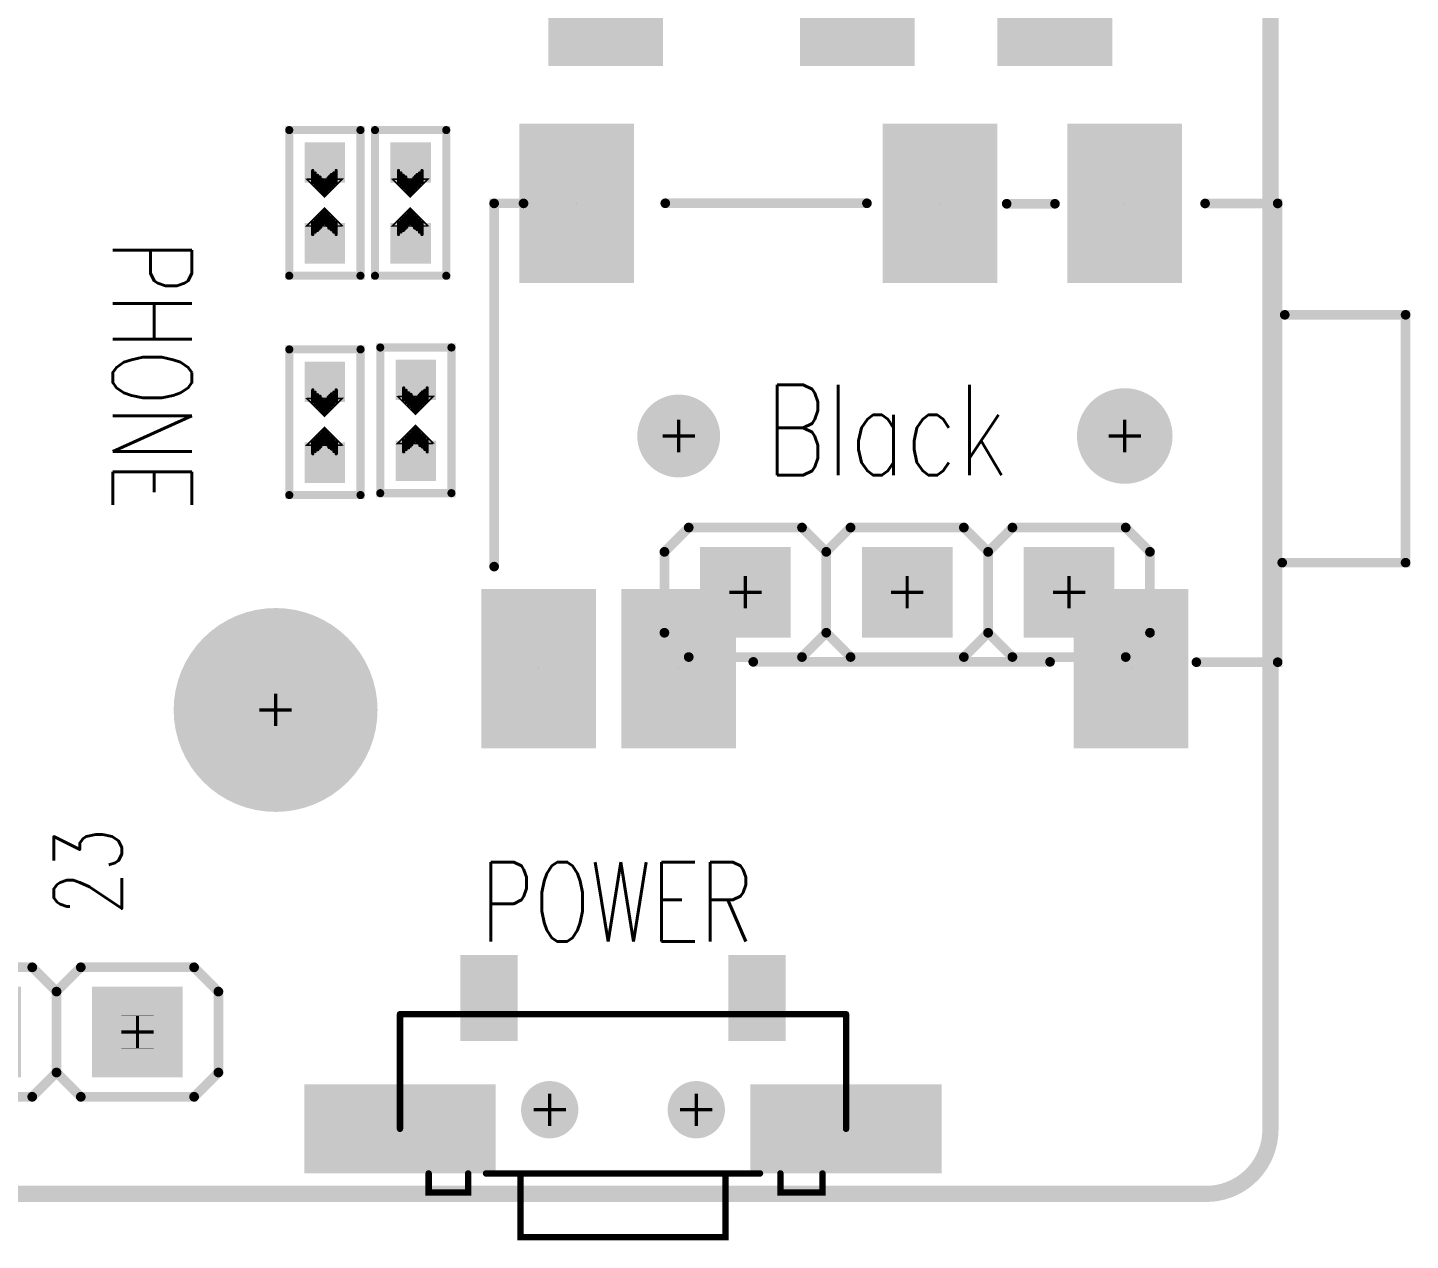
# Model space of a CAD drawing. Extents: x -3 to 111, y -1 to 54.
# Drawn here: x 89.21 to 110.91, y -0.73 to 18.3 of the extents above; entities that cross this region are included whole.
import ezdxf

# ---------------------------------------------------------------- set-up
doc = ezdxf.new("R2010")
doc.units = 0
doc.linetypes.add('TRMIDX_0', pattern=[2, 1, 1])
doc.linetypes.add('TRMIDX_1', pattern=[2, 1, 1])
for name, color, linetype in [('BOARD_OUTLINE_00', 254, 'CONTINUOUS'), ('DRIL_NPLTE_THRU_01', 176, 'CONTINUOUS'), ('DRIL_NPLTE_THRU_02', 23, 'CONTINUOUS'), ('DRIL_NPLTE_THRU_03', 6, 'CONTINUOUS'), ('DRIL_NPLTE_THRU_04', 176, 'CONTINUOUS'), ('DRIL_PLTE_THRU_01', 176, 'CONTINUOUS'), ('DRIL_PLTE_THRU_02', 23, 'CONTINUOUS'), ('DRIL_PLTE_THRU_03', 6, 'CONTINUOUS'), ('DRIL_PLTE_THRU_04', 176, 'CONTINUOUS'), ('DRIL_SYMBOL', 254, 'CONTINUOUS'), ('PADS_BOT', 254, 'CONTINUOUS'), ('PADS_INNER', 254, 'CONTINUOUS'), ('PADS_TOP', 254, 'CONTINUOUS'), ('PART_TOP_2DLINE_00', 254, 'CONTINUOUS'), ('PART_TOP_2DLINE_01', 254, 'CONTINUOUS'), ('PART_TOP_COPPER_01', 254, 'CONTINUOUS'), ('PART_TOP_COPPER_126', 254, 'CONTINUOUS'), ('TEXT_126', 2, 'CONTINUOUS')]:
    doc.layers.add(name, color=color, linetype=linetype)
doc.styles.add('W0$1524', font='simplex', dxfattribs={"width": 0.75})
doc.styles.add('W0$1778', font='simplex', dxfattribs={"width": 0.75})
doc.styles.add('W0$2032', font='simplex', dxfattribs={"width": 0.75})

# ---------------------------------------------------------------- blocks, each defined once
blk = doc.blocks.new('BOARD_1')
at = {"layer": 'BOARD_OUTLINE_00', "const_width": 0.254}
blk.add_lwpolyline([(22.209, 77.724, 0.414214), (21.209, 76.724), (21.209, 25.384, 0.414214), (22.209, 24.384), (128.905, 24.384, 0.414214), (129.921, 25.384), (129.921, 76.724, 0.406566), (128.905, 77.724)], format="xyb", close=True, dxfattribs=at)
blk = doc.blocks.new('SMOOTH_0$0254')
at = {"const_width": 0.0127}
blk.add_lwpolyline([(-0.00635, 0, 1), (0.00635, 0, 1)], format="xyb", close=True, dxfattribs=at)
blk = doc.blocks.new('SMOOTH_0$0508')
at = {"const_width": 0.0254}
blk.add_lwpolyline([(-0.0127, 0, 1), (0.0127, 0, 1)], format="xyb", close=True, dxfattribs=at)
blk = doc.blocks.new('SMOOTH_0$127')
at = {"const_width": 0.0635}
blk.add_lwpolyline([(-0.03175, 0, 1), (0.03175, 0, 1)], format="xyb", close=True, dxfattribs=at)
blk = doc.blocks.new('PART_BODY_TOP_154')
at = {"layer": 'PART_TOP_2DLINE_00', "const_width": 0.127}
blk.add_lwpolyline([(1.143, -0.5588), (1.143, 0.5588), (-1.143, 0.5588), (-1.143, -0.5588)], close=True, dxfattribs=at)
at = {"layer": 'PART_TOP_COPPER_01', "linetype": 'TRMIDX_0', "const_width": 0.0254}
for points in [[(-0.3556, -0.2667), (-0.08255, 0.00635), (-0.36195, 0.28575), (-0.36195, -0.254), (-0.3556, -0.254)], [(-0.3048, -0.1651), (-0.1397, 0), (-0.31115, 0.17145), (-0.31115, -0.1524), (-0.3048, -0.1524)]]:
    blk.add_lwpolyline(points, close=True, dxfattribs=at)
at = {"layer": 'PART_TOP_COPPER_01', "linetype": 'TRMIDX_1', "const_width": 0.0254}
for points in [[(0.3683, 0.2794), (0.09525, 0.00635), (0.37465, -0.27305), (0.37465, 0.2667), (0.3683, 0.2667)], [(0.3175, 0.1778), (0.1524, 0.0127), (0.32385, -0.15875), (0.32385, 0.1651), (0.3175, 0.1651)]]:
    blk.add_lwpolyline(points, close=True, dxfattribs=at)
at = {"layer": 'PART_TOP_COPPER_01', "linetype": 'TRMIDX_0', "const_width": 0.0508}
for points in [[(-0.3048, 0.1905), (-0.4953, 0.1905)], [(-0.2667, 0.1524), (-0.4572, 0.1524)], [(-0.2413, 0.1143), (-0.4318, 0.1143)], [(-0.2159, 0.0889), (-0.4064, 0.0889)], [(-0.1905, 0.0635), (-0.381, 0.0635)], [(-0.1524, 0.0381), (-0.3429, 0.0381)], [(-0.1397, -0.0127), (-0.3302, -0.0127)], [(-0.127, 0.0127), (-0.3175, 0.0127)], [(-0.3048, -0.1778), (-0.4953, -0.1778)], [(-0.2667, -0.1397), (-0.4572, -0.1397)], [(-0.2286, -0.1016), (-0.4191, -0.1016)], [(-0.2032, -0.0635), (-0.3937, -0.0635)], [(-0.1651, -0.0381), (-0.3556, -0.0381)]]:
    blk.add_lwpolyline(points, dxfattribs=at)
at = {"layer": 'PART_TOP_COPPER_01', "linetype": 'TRMIDX_1', "const_width": 0.0508}
for points in [[(0.1397, 0), (0.3302, 0)], [(0.1524, 0.0254), (0.3429, 0.0254)], [(0.1651, -0.0254), (0.3556, -0.0254)], [(0.1778, 0.0508), (0.3683, 0.0508)], [(0.2159, 0.0762), (0.4064, 0.0762)], [(0.2413, 0.1143), (0.4318, 0.1143)], [(0.2794, 0.1524), (0.4699, 0.1524)], [(0.3175, 0.1905), (0.508, 0.1905)], [(0.2032, -0.0508), (0.3937, -0.0508)], [(0.2286, -0.0762), (0.4191, -0.0762)], [(0.254, -0.1016), (0.4445, -0.1016)], [(0.2794, -0.1397), (0.4699, -0.1397)], [(0.3175, -0.1778), (0.508, -0.1778)]]:
    blk.add_lwpolyline(points, dxfattribs=at)
at = {"layer": 'PART_TOP_2DLINE_00'}
for p in [(-1.143, 0.5588), (1.143, 0.5588), (-1.143, -0.5588), (1.143, -0.5588)]:
    blk.add_blockref('SMOOTH_0$127', p, dxfattribs=at)
at = {"layer": 'PART_TOP_COPPER_01'}
for name, p in [('SMOOTH_0$0254', (-0.36195, 0.28575)), ('SMOOTH_0$0254', (0.3683, 0.2794)), ('SMOOTH_0$0254', (0.3683, 0.2667)), ('SMOOTH_0$0254', (0.37465, 0.2667)), ('SMOOTH_0$0508', (-0.4953, 0.1905)), ('SMOOTH_0$0508', (-0.4572, 0.1524)), ('SMOOTH_0$0508', (-0.4318, 0.1143)), ('SMOOTH_0$0508', (-0.4064, 0.0889)), ('SMOOTH_0$0508', (-0.381, 0.0635)), ('SMOOTH_0$0508', (-0.3429, 0.0381)), ('SMOOTH_0$0508', (-0.3302, -0.0127)), ('SMOOTH_0$0508', (-0.3175, 0.0127)), ('SMOOTH_0$0508', (-0.3048, 0.1905)), ('SMOOTH_0$0254', (-0.31115, 0.17145)), ('SMOOTH_0$0508', (-0.2667, 0.1524)), ('SMOOTH_0$0508', (-0.2413, 0.1143)), ('SMOOTH_0$0508', (-0.2159, 0.0889)), ('SMOOTH_0$0508', (-0.1905, 0.0635)), ('SMOOTH_0$0508', (-0.1524, 0.0381)), ('SMOOTH_0$0508', (-0.1397, -0.0127)), ('SMOOTH_0$0508', (-0.127, 0.0127)), ('SMOOTH_0$0254', (-0.1397, 0)), ('SMOOTH_0$0254', (-0.08255, 0.00635)), ('SMOOTH_0$0254', (0.09525, 0.00635)), ('SMOOTH_0$0508', (0.1397, 0)), ('SMOOTH_0$0508', (0.1524, 0.0254)), ('SMOOTH_0$0254', (0.1524, 0.0127)), ('SMOOTH_0$0508', (0.1651, -0.0254)), ('SMOOTH_0$0508', (0.1778, 0.0508)), ('SMOOTH_0$0508', (0.2159, 0.0762)), ('SMOOTH_0$0508', (0.2413, 0.1143)), ('SMOOTH_0$0508', (0.2794, 0.1524)), ('SMOOTH_0$0508', (0.3175, 0.1905)), ('SMOOTH_0$0254', (0.3175, 0.1778)), ('SMOOTH_0$0254', (0.3175, 0.1651)), ('SMOOTH_0$0508', (0.3302, 0)), ('SMOOTH_0$0254', (0.32385, 0.1651)), ('SMOOTH_0$0508', (0.3429, 0.0254)), ('SMOOTH_0$0508', (0.3556, -0.0254)), ('SMOOTH_0$0508', (0.3683, 0.0508)), ('SMOOTH_0$0508', (0.4064, 0.0762)), ('SMOOTH_0$0508', (0.4318, 0.1143)), ('SMOOTH_0$0508', (0.4699, 0.1524)), ('SMOOTH_0$0508', (0.508, 0.1905)), ('SMOOTH_0$0508', (-0.4953, -0.1778)), ('SMOOTH_0$0508', (-0.4572, -0.1397)), ('SMOOTH_0$0508', (-0.4191, -0.1016)), ('SMOOTH_0$0508', (-0.3937, -0.0635)), ('SMOOTH_0$0508', (-0.3556, -0.0381)), ('SMOOTH_0$0508', (-0.3048, -0.1778)), ('SMOOTH_0$0254', (-0.31115, -0.1524)), ('SMOOTH_0$0254', (-0.3048, -0.1524)), ('SMOOTH_0$0254', (-0.3048, -0.1651)), ('SMOOTH_0$0508', (-0.2667, -0.1397)), ('SMOOTH_0$0508', (-0.2286, -0.1016)), ('SMOOTH_0$0508', (-0.2032, -0.0635)), ('SMOOTH_0$0508', (-0.1651, -0.0381)), ('SMOOTH_0$0508', (0.2032, -0.0508)), ('SMOOTH_0$0508', (0.2286, -0.0762)), ('SMOOTH_0$0508', (0.254, -0.1016)), ('SMOOTH_0$0508', (0.2794, -0.1397)), ('SMOOTH_0$0508', (0.3175, -0.1778)), ('SMOOTH_0$0254', (0.32385, -0.15875)), ('SMOOTH_0$0508', (0.3937, -0.0508)), ('SMOOTH_0$0508', (0.4191, -0.0762)), ('SMOOTH_0$0508', (0.4445, -0.1016)), ('SMOOTH_0$0508', (0.4699, -0.1397)), ('SMOOTH_0$0508', (0.508, -0.1778)), ('SMOOTH_0$0254', (-0.36195, -0.254)), ('SMOOTH_0$0254', (-0.3556, -0.254)), ('SMOOTH_0$0254', (-0.3556, -0.2667)), ('SMOOTH_0$0254', (0.37465, -0.27305))]:
    blk.add_blockref(name, p, dxfattribs=at)
blk = doc.blocks.new('DRIL_HOLE_0')
blk.add_lwpolyline([(0, 0, 1), (0, 0, 1)], format="xyb", close=True)
blk = doc.blocks.new('PAD_0')
blk.add_lwpolyline([(0, 0, 1), (0, 0, 1)], format="xyb", close=True)
blk = doc.blocks.new('PAD_13')
at = {"const_width": 0.635}
blk.add_lwpolyline([(-0.3175, 0), (0.3175, 0)], dxfattribs=at)
blk = doc.blocks.new('STK_TOP_11')
at = {"layer": 'DRIL_PLTE_THRU_01'}
blk.add_blockref('DRIL_HOLE_0', (0, 0), dxfattribs=at)
at = {"layer": 'DRIL_PLTE_THRU_02'}
blk.add_blockref('DRIL_HOLE_0', (0, 0), dxfattribs=at)
at = {"layer": 'DRIL_PLTE_THRU_03'}
blk.add_blockref('DRIL_HOLE_0', (0, 0), dxfattribs=at)
at = {"layer": 'DRIL_PLTE_THRU_04'}
blk.add_blockref('DRIL_HOLE_0', (0, 0), dxfattribs=at)
at = {"layer": 'PADS_BOT'}
blk.add_blockref('PAD_0', (0, 0), dxfattribs=at)
at = {"layer": 'PADS_INNER'}
blk.add_blockref('PAD_0', (0, 0), dxfattribs=at)
at = {"layer": 'PADS_TOP', "rotation": 90}
blk.add_blockref('PAD_13', (0, 0), dxfattribs=at)
blk = doc.blocks.new('SYM_TOP_9')
for name, p in [('PART_BODY_TOP_154', (0, 0)), ('STK_TOP_11', (-0.635, 0)), ('STK_TOP_11', (0.635, 0))]:
    blk.add_blockref(name, p)
blk = doc.blocks.new('PART_TOP_132')
blk.add_blockref('SYM_TOP_9', (0, 0))
blk = doc.blocks.new('PART_TOP_182')
blk.add_blockref('SYM_TOP_9', (0, 0))
blk = doc.blocks.new('DRIL_SYMBOL_3$1999933333')
at = {"layer": 'DRIL_SYMBOL', "const_width": 0.0508}
for points in [[(0, -0.254), (0, 0.254)], [(-0.254, 0), (0.254, 0)]]:
    blk.add_lwpolyline(points, dxfattribs=at)
blk = doc.blocks.new('DRIL_HOLE_3$1999933333')
at = {"const_width": 1.599997}
blk.add_lwpolyline([(-0.799998, 0, 1), (0.799998, 0, 1)], format="xyb", close=True, dxfattribs=at)
blk.add_blockref('DRIL_SYMBOL_3$1999933333', (0, 0))
blk = doc.blocks.new('PAD_39')
at = {"const_width": 1.599997}
blk.add_lwpolyline([(0, -0.799998, 1), (0, 0.799998, 1)], format="xyb", close=True, dxfattribs=at)
blk = doc.blocks.new('STK_TOP_68')
at = {"layer": 'DRIL_NPLTE_THRU_01'}
blk.add_blockref('DRIL_HOLE_3$1999933333', (0, 0), dxfattribs=at)
at = {"layer": 'DRIL_NPLTE_THRU_02'}
blk.add_blockref('DRIL_HOLE_3$1999933333', (0, 0), dxfattribs=at)
at = {"layer": 'DRIL_NPLTE_THRU_03'}
blk.add_blockref('DRIL_HOLE_3$1999933333', (0, 0), dxfattribs=at)
at = {"layer": 'DRIL_NPLTE_THRU_04'}
blk.add_blockref('DRIL_HOLE_3$1999933333', (0, 0), dxfattribs=at)
at = {"layer": 'PADS_BOT'}
blk.add_blockref('PAD_0', (0, 0), dxfattribs=at)
at = {"layer": 'PADS_INNER'}
blk.add_blockref('PAD_0', (0, 0), dxfattribs=at)
at = {"layer": 'PADS_TOP'}
blk.add_blockref('PAD_39', (0, 0), dxfattribs=at)
blk = doc.blocks.new('SYM_TOP_46')
blk.add_blockref('STK_TOP_68', (0, 0))
blk = doc.blocks.new('PART_TOP_192')
blk.add_blockref('SYM_TOP_46', (0, 0))
blk = doc.blocks.new('SMOOTH_0$15011')
at = {"const_width": 0.0751}
blk.add_lwpolyline([(-0.038, 0, 1), (0.038, 0, 1)], format="xyb", close=True, dxfattribs=at)
blk = doc.blocks.new('PART_BODY_TOP_161')
at = {"layer": 'PART_TOP_2DLINE_01', "const_width": 0.15}
for points in [[(-9.435, 0.001), (-9.896, 0.001), (-9.896, -5.7)], [(-4.046, 0.003), (-7.211, 0.003)], [(-1.095, -0.005), (-1.853, -0.005)], [(1.261, 0), (2.4, 0), (2.4, -7.2), (1.124, -7.2)], [(2.511, -1.748), (4.407, -1.748), (4.407, -5.638), (2.471, -5.638)], [(-1.172, -7.195), (-5.83, -7.195)]]:
    blk.add_lwpolyline(points, dxfattribs=at)
at = {"layer": 'PART_TOP_2DLINE_01'}
for p in [(-9.896, 0.001), (-9.435, 0.001), (-7.211, 0.003), (-4.046, 0.003), (-1.853, -0.005), (-1.095, -0.005), (1.261, 0), (2.4, 0), (2.511, -1.748), (4.407, -1.748), (-9.896, -5.7), (2.471, -5.638), (4.407, -5.638), (-5.83, -7.195), (-1.172, -7.195), (1.124, -7.2), (2.4, -7.2)]:
    blk.add_blockref('SMOOTH_0$15011', p, dxfattribs=at)
blk = doc.blocks.new('DRIL_SYMBOL_1$3')
at = {"layer": 'DRIL_SYMBOL', "const_width": 0.0508}
for points in [[(0, -0.254), (0, 0.254)], [(-0.254, 0), (0.254, 0)]]:
    blk.add_lwpolyline(points, dxfattribs=at)
blk = doc.blocks.new('DRIL_HOLE_1$3')
at = {"const_width": 0.65}
blk.add_lwpolyline([(-0.325, 0, 1), (0.325, 0, 1)], format="xyb", close=True, dxfattribs=at)
blk.add_blockref('DRIL_SYMBOL_1$3', (0, 0))
blk = doc.blocks.new('PAD_40')
at = {"const_width": 0.65}
blk.add_lwpolyline([(0, -0.325, 1), (0, 0.325, 1)], format="xyb", close=True, dxfattribs=at)
blk = doc.blocks.new('STK_TOP_27')
at = {"layer": 'DRIL_PLTE_THRU_01'}
blk.add_blockref('DRIL_HOLE_1$3', (0, 0), dxfattribs=at)
at = {"layer": 'DRIL_PLTE_THRU_02'}
blk.add_blockref('DRIL_HOLE_1$3', (0, 0), dxfattribs=at)
at = {"layer": 'DRIL_PLTE_THRU_03'}
blk.add_blockref('DRIL_HOLE_1$3', (0, 0), dxfattribs=at)
at = {"layer": 'DRIL_PLTE_THRU_04'}
blk.add_blockref('DRIL_HOLE_1$3', (0, 0), dxfattribs=at)
at = {"layer": 'PADS_BOT'}
blk.add_blockref('PAD_40', (0, 0), dxfattribs=at)
at = {"layer": 'PADS_INNER'}
blk.add_blockref('PAD_40', (0, 0), dxfattribs=at)
at = {"layer": 'PADS_TOP'}
blk.add_blockref('PAD_40', (0, 0), dxfattribs=at)
blk = doc.blocks.new('PAD_41')
blk.add_lwpolyline([(0, 0), (0, 0)])
blk = doc.blocks.new('PAD_42')
at = {"const_width": 1.8}
blk.add_lwpolyline([(-1.25, 0), (1.25, 0)], dxfattribs=at)
blk = doc.blocks.new('STK_TOP_26')
at = {"layer": 'DRIL_PLTE_THRU_01'}
blk.add_blockref('DRIL_HOLE_0', (0, 0), dxfattribs=at)
at = {"layer": 'DRIL_PLTE_THRU_02'}
blk.add_blockref('DRIL_HOLE_0', (0, 0), dxfattribs=at)
at = {"layer": 'DRIL_PLTE_THRU_03'}
blk.add_blockref('DRIL_HOLE_0', (0, 0), dxfattribs=at)
at = {"layer": 'DRIL_PLTE_THRU_04'}
blk.add_blockref('DRIL_HOLE_0', (0, 0), dxfattribs=at)
at = {"layer": 'PADS_BOT'}
blk.add_blockref('PAD_41', (0, 0), dxfattribs=at)
at = {"layer": 'PADS_INNER'}
blk.add_blockref('PAD_41', (0, 0), dxfattribs=at)
at = {"layer": 'PADS_TOP', "rotation": 90}
blk.add_blockref('PAD_42', (0, 0), dxfattribs=at)
blk = doc.blocks.new('PAD_43')
at = {"const_width": 0.75}
blk.add_lwpolyline([(0, -0.375, 1), (0, 0.375, 1)], format="xyb", close=True, dxfattribs=at)
blk = doc.blocks.new('STK_TOP_28')
at = {"layer": 'DRIL_PLTE_THRU_01'}
blk.add_blockref('DRIL_HOLE_1$3', (0, 0), dxfattribs=at)
at = {"layer": 'DRIL_PLTE_THRU_02'}
blk.add_blockref('DRIL_HOLE_1$3', (0, 0), dxfattribs=at)
at = {"layer": 'DRIL_PLTE_THRU_03'}
blk.add_blockref('DRIL_HOLE_1$3', (0, 0), dxfattribs=at)
at = {"layer": 'DRIL_PLTE_THRU_04'}
blk.add_blockref('DRIL_HOLE_1$3', (0, 0), dxfattribs=at)
at = {"layer": 'PADS_BOT'}
blk.add_blockref('PAD_43', (0, 0), dxfattribs=at)
at = {"layer": 'PADS_INNER'}
blk.add_blockref('PAD_43', (0, 0), dxfattribs=at)
at = {"layer": 'PADS_TOP'}
blk.add_blockref('PAD_40', (0, 0), dxfattribs=at)
blk = doc.blocks.new('SYM_TOP_16')
for name, p in [('STK_TOP_26', (-8.6, 0)), ('STK_TOP_26', (-2.9, 0)), ('STK_TOP_26', (0, 0)), ('PART_BODY_TOP_161', (0, 0)), ('STK_TOP_27', (-7, -3.65)), ('STK_TOP_28', (0, -3.65)), ('STK_TOP_26', (-9.2, -7.3)), ('STK_TOP_26', (-7, -7.3)), ('STK_TOP_26', (0.1, -7.3))]:
    blk.add_blockref(name, p)
blk = doc.blocks.new('PART_TOP_197')
blk.add_blockref('SYM_TOP_16', (0, 0))
blk = doc.blocks.new('PART_TOP_199')
blk.add_blockref('SYM_TOP_9', (0, 0))
blk = doc.blocks.new('PART_TOP_200')
blk.add_blockref('SYM_TOP_9', (0, 0))
blk = doc.blocks.new('SMOOTH_0$100076')
at = {"const_width": 0.05}
blk.add_lwpolyline([(-0.025, 0, 1), (0.025, 0, 1)], format="xyb", close=True, dxfattribs=at)
blk = doc.blocks.new('PART_BODY_TOP_201')
at = {"layer": 'PART_TOP_2DLINE_00', "const_width": 0.1}
for points in [[(-2.15, 1), (2.15, 1)], [(-3.5, -1.5), (-3.5, 0.3)], [(3.5, -1.5), (3.5, 0.3)], [(3.5, -1.5), (-3.5, -1.5)]]:
    blk.add_lwpolyline(points, dxfattribs=at)
at = {"layer": 'PART_TOP_2DLINE_01', "const_width": 0.1}
for points in [[(-1.61, 1), (-1.61, 2), (1.61, 2), (1.61, 1)], [(-3.13, 1), (-3.13, 1.3), (-2.47, 1.3), (-2.47, 1)], [(2.43, 1), (2.43, 1.3), (3.05, 1.3), (3.05, 1)]]:
    blk.add_lwpolyline(points, dxfattribs=at)
at = {"layer": 'PART_TOP_2DLINE_00'}
for p in [(-2.15, 1), (2.15, 1), (-3.5, 0.3), (3.5, 0.3), (-3.5, -1.5), (-3.5, -1.5), (3.5, -1.5), (3.5, -1.5)]:
    blk.add_blockref('SMOOTH_0$100076', p, dxfattribs=at)
at = {"layer": 'PART_TOP_2DLINE_01'}
for p in [(-1.61, 2), (1.61, 2), (-3.13, 1.3), (-2.47, 1.3), (2.43, 1.3), (3.05, 1.3), (-3.13, 1), (-2.47, 1), (-1.61, 1), (1.61, 1), (2.43, 1), (3.05, 1)]:
    blk.add_blockref('SMOOTH_0$100076', p, dxfattribs=at)
blk = doc.blocks.new('PAD_9')
at = {"const_width": 0.9}
blk.add_lwpolyline([(-0.675, 0), (0.675, 0)], dxfattribs=at)
blk = doc.blocks.new('STK_TOP_77')
at = {"layer": 'DRIL_PLTE_THRU_01'}
blk.add_blockref('DRIL_HOLE_0', (0, 0), dxfattribs=at)
at = {"layer": 'DRIL_PLTE_THRU_02'}
blk.add_blockref('DRIL_HOLE_0', (0, 0), dxfattribs=at)
at = {"layer": 'DRIL_PLTE_THRU_03'}
blk.add_blockref('DRIL_HOLE_0', (0, 0), dxfattribs=at)
at = {"layer": 'DRIL_PLTE_THRU_04'}
blk.add_blockref('DRIL_HOLE_0', (0, 0), dxfattribs=at)
at = {"layer": 'PADS_BOT'}
blk.add_blockref('PAD_0', (0, 0), dxfattribs=at)
at = {"layer": 'PADS_INNER'}
blk.add_blockref('PAD_0', (0, 0), dxfattribs=at)
at = {"layer": 'PADS_TOP', "rotation": 90}
blk.add_blockref('PAD_9', (0, 0), dxfattribs=at)
blk = doc.blocks.new('PAD_10')
at = {"const_width": 1.4}
blk.add_lwpolyline([(-1.5, 0), (1.5, 0)], dxfattribs=at)
blk = doc.blocks.new('STK_TOP_76')
at = {"layer": 'DRIL_PLTE_THRU_01'}
blk.add_blockref('DRIL_HOLE_0', (0, 0), dxfattribs=at)
at = {"layer": 'DRIL_PLTE_THRU_02'}
blk.add_blockref('DRIL_HOLE_0', (0, 0), dxfattribs=at)
at = {"layer": 'DRIL_PLTE_THRU_03'}
blk.add_blockref('DRIL_HOLE_0', (0, 0), dxfattribs=at)
at = {"layer": 'DRIL_PLTE_THRU_04'}
blk.add_blockref('DRIL_HOLE_0', (0, 0), dxfattribs=at)
at = {"layer": 'PADS_BOT'}
blk.add_blockref('PAD_0', (0, 0), dxfattribs=at)
at = {"layer": 'PADS_INNER'}
blk.add_blockref('PAD_0', (0, 0), dxfattribs=at)
at = {"layer": 'PADS_TOP'}
blk.add_blockref('PAD_10', (0, 0), dxfattribs=at)
blk = doc.blocks.new('DRIL_SYMBOL_0$9')
at = {"layer": 'DRIL_SYMBOL', "const_width": 0.0508}
for points in [[(0, -0.254), (0, 0.254)], [(-0.254, 0), (0.254, 0)]]:
    blk.add_lwpolyline(points, dxfattribs=at)
blk = doc.blocks.new('DRIL_HOLE_0$9')
at = {"const_width": 0.45}
blk.add_lwpolyline([(-0.225, 0, 1), (0.225, 0, 1)], format="xyb", close=True, dxfattribs=at)
blk.add_blockref('DRIL_SYMBOL_0$9', (0, 0))
blk = doc.blocks.new('PAD_11')
at = {"const_width": 0.45}
blk.add_lwpolyline([(0, -0.225, 1), (0, 0.225, 1)], format="xyb", close=True, dxfattribs=at)
blk = doc.blocks.new('STK_TOP_60')
at = {"layer": 'DRIL_NPLTE_THRU_01'}
blk.add_blockref('DRIL_HOLE_0$9', (0, 0), dxfattribs=at)
at = {"layer": 'DRIL_NPLTE_THRU_02'}
blk.add_blockref('DRIL_HOLE_0$9', (0, 0), dxfattribs=at)
at = {"layer": 'DRIL_NPLTE_THRU_03'}
blk.add_blockref('DRIL_HOLE_0$9', (0, 0), dxfattribs=at)
at = {"layer": 'DRIL_NPLTE_THRU_04'}
blk.add_blockref('DRIL_HOLE_0$9', (0, 0), dxfattribs=at)
at = {"layer": 'PADS_BOT'}
blk.add_blockref('PAD_11', (0, 0), dxfattribs=at)
at = {"layer": 'PADS_INNER'}
blk.add_blockref('PAD_11', (0, 0), dxfattribs=at)
at = {"layer": 'PADS_TOP'}
blk.add_blockref('PAD_11', (0, 0), dxfattribs=at)
blk = doc.blocks.new('SYM_TOP_56')
for name, p in [('PART_BODY_TOP_201', (0, 0)), ('STK_TOP_76', (-3.5, 0.3)), ('STK_TOP_76', (3.5, 0.3)), ('STK_TOP_60', (-1.15, 0)), ('STK_TOP_60', (1.15, 0)), ('STK_TOP_77', (-2.105, -1.755)), ('STK_TOP_77', (2.105, -1.755))]:
    blk.add_blockref(name, p)
blk = doc.blocks.new('PART_TOP_303')
blk.add_blockref('SYM_TOP_56', (0, 0))
blk = doc.blocks.new('SMOOTH_0$1524')
at = {"const_width": 0.0762}
blk.add_lwpolyline([(-0.0381, 0, 1), (0.0381, 0, 1)], format="xyb", close=True, dxfattribs=at)
blk = doc.blocks.new('PART_BODY_TOP_216')
at = {"layer": 'PART_TOP_2DLINE_01', "const_width": 0.152}
for points in [[(-3.81, 0.635), (-3.429, 1.016), (-1.651, 1.016), (-1.27, 0.635), (-1.27, -0.635), (-1.651, -1.016), (-3.429, -1.016), (-3.81, -0.635)], [(-1.27, 0.635), (-0.889, 1.016), (0.889, 1.016), (1.27, 0.635), (1.27, -0.635), (0.889, -1.016), (-0.889, -1.016), (-1.27, -0.635)], [(1.27, 0.635), (1.651, 1.016), (3.429, 1.016), (3.81, 0.635), (3.81, -0.635), (3.429, -1.016), (1.651, -1.016), (1.27, -0.635)]]:
    blk.add_lwpolyline(points, close=True, dxfattribs=at)
at = {"layer": 'PART_TOP_2DLINE_01'}
for p in [(-3.429, 1.016), (-1.651, 1.016), (-0.889, 1.016), (0.889, 1.016), (1.651, 1.016), (3.429, 1.016), (-3.81, 0.635), (-1.27, 0.635), (-1.27, 0.635), (1.27, 0.635), (1.27, 0.635), (3.81, 0.635), (-3.81, -0.635), (-1.27, -0.635), (-1.27, -0.635), (1.27, -0.635), (1.27, -0.635), (3.81, -0.635), (-3.429, -1.016), (-1.651, -1.016), (-0.889, -1.016), (0.889, -1.016), (1.651, -1.016), (3.429, -1.016)]:
    blk.add_blockref('SMOOTH_0$1524', p, dxfattribs=at)
blk = doc.blocks.new('DRIL_SYMBOL_0$849884')
at = {"layer": 'DRIL_SYMBOL', "const_width": 0.0508}
for points in [[(0, -0.254), (0, 0.254)], [(-0.254, 0), (0.254, 0)]]:
    blk.add_lwpolyline(points, dxfattribs=at)
blk = doc.blocks.new('DRIL_HOLE_0$849884')
at = {"const_width": 0.425}
blk.add_lwpolyline([(-0.212, 0, 1), (0.212, 0, 1)], format="xyb", close=True, dxfattribs=at)
blk.add_blockref('DRIL_SYMBOL_0$849884', (0, 0))
blk = doc.blocks.new('PAD_28')
at = {"const_width": 1.4224}
blk.add_lwpolyline([(-0.7112, 0), (0.7112, 0)], dxfattribs=at)
blk = doc.blocks.new('STK_TOP_89')
at = {"layer": 'DRIL_PLTE_THRU_01'}
blk.add_blockref('DRIL_HOLE_0$849884', (0, 0), dxfattribs=at)
at = {"layer": 'DRIL_PLTE_THRU_02'}
blk.add_blockref('DRIL_HOLE_0$849884', (0, 0), dxfattribs=at)
at = {"layer": 'DRIL_PLTE_THRU_03'}
blk.add_blockref('DRIL_HOLE_0$849884', (0, 0), dxfattribs=at)
at = {"layer": 'DRIL_PLTE_THRU_04'}
blk.add_blockref('DRIL_HOLE_0$849884', (0, 0), dxfattribs=at)
at = {"layer": 'PADS_BOT', "rotation": 90}
blk.add_blockref('PAD_28', (0, 0), dxfattribs=at)
at = {"layer": 'PADS_INNER', "rotation": 90}
blk.add_blockref('PAD_28', (0, 0), dxfattribs=at)
at = {"layer": 'PADS_TOP', "rotation": 90}
blk.add_blockref('PAD_28', (0, 0), dxfattribs=at)
blk = doc.blocks.new('SYM_TOP_71')
for name, p in [('STK_TOP_89', (-2.54, 0)), ('STK_TOP_89', (0, 0)), ('STK_TOP_89', (2.54, 0)), ('PART_BODY_TOP_216', (0, 0))]:
    blk.add_blockref(name, p)
blk = doc.blocks.new('PART_TOP_318')
blk.add_blockref('SYM_TOP_71', (0, 0))
blk = doc.blocks.new('PART_BODY_TOP_194')
at = {"layer": 'PART_TOP_2DLINE_01', "const_width": 0.152}
for points in [[(-5.05, 3.05), (7.05, 3.05), (7.05, -3.05), (-5.05, -3.05)], [(-5.05, 2.5), (-7.05, 2.5), (-7.05, -2.5), (-5.05, -2.5)]]:
    blk.add_lwpolyline(points, close=True, dxfattribs=at)
at = {"layer": 'PART_TOP_2DLINE_01'}
for p in [(-5.05, 3.05), (7.05, 3.05), (-7.05, 2.5), (-5.05, 2.5), (-7.05, -2.5), (-5.05, -2.5), (-5.05, -3.05), (7.05, -3.05)]:
    blk.add_blockref('SMOOTH_0$1524', p, dxfattribs=at)
blk = doc.blocks.new('STK_TOP_70')
at = {"layer": 'DRIL_PLTE_THRU_01'}
blk.add_blockref('DRIL_HOLE_0', (0, 0), dxfattribs=at)
at = {"layer": 'DRIL_PLTE_THRU_02'}
blk.add_blockref('DRIL_HOLE_0', (0, 0), dxfattribs=at)
at = {"layer": 'DRIL_PLTE_THRU_03'}
blk.add_blockref('DRIL_HOLE_0', (0, 0), dxfattribs=at)
at = {"layer": 'DRIL_PLTE_THRU_04'}
blk.add_blockref('DRIL_HOLE_0', (0, 0), dxfattribs=at)
at = {"layer": 'PADS_BOT'}
blk.add_blockref('PAD_0', (0, 0), dxfattribs=at)
at = {"layer": 'PADS_INNER'}
blk.add_blockref('PAD_0', (0, 0), dxfattribs=at)
at = {"layer": 'PADS_TOP', "rotation": 90}
blk.add_blockref('PAD_42', (0, 0), dxfattribs=at)
blk = doc.blocks.new('DRIL_SYMBOL_1')
at = {"layer": 'DRIL_SYMBOL', "const_width": 0.0508}
for points in [[(0, -0.254), (0, 0.254)], [(-0.254, 0), (0.254, 0)]]:
    blk.add_lwpolyline(points, dxfattribs=at)
blk = doc.blocks.new('DRIL_HOLE_1')
at = {"const_width": 0.5}
blk.add_lwpolyline([(-0.25, 0, 1), (0.25, 0, 1)], format="xyb", close=True, dxfattribs=at)
blk.add_blockref('DRIL_SYMBOL_1', (0, 0))
blk = doc.blocks.new('PAD_14')
at = {"const_width": 0.5}
blk.add_lwpolyline([(0, -0.25, 1), (0, 0.25, 1)], format="xyb", close=True, dxfattribs=at)
blk = doc.blocks.new('STK_TOP_71')
at = {"layer": 'DRIL_PLTE_THRU_01'}
blk.add_blockref('DRIL_HOLE_1', (0, 0), dxfattribs=at)
at = {"layer": 'DRIL_PLTE_THRU_02'}
blk.add_blockref('DRIL_HOLE_1', (0, 0), dxfattribs=at)
at = {"layer": 'DRIL_PLTE_THRU_03'}
blk.add_blockref('DRIL_HOLE_1', (0, 0), dxfattribs=at)
at = {"layer": 'DRIL_PLTE_THRU_04'}
blk.add_blockref('DRIL_HOLE_1', (0, 0), dxfattribs=at)
at = {"layer": 'PADS_BOT'}
blk.add_blockref('PAD_14', (0, 0), dxfattribs=at)
at = {"layer": 'PADS_INNER'}
blk.add_blockref('PAD_14', (0, 0), dxfattribs=at)
at = {"layer": 'PADS_TOP'}
blk.add_blockref('PAD_14', (0, 0), dxfattribs=at)
blk = doc.blocks.new('SYM_TOP_49')
for name, p in [('STK_TOP_70', (-1.9, 3.4)), ('STK_TOP_70', (1.2, 3.4)), ('STK_TOP_70', (5.15, 3.4)), ('PART_BODY_TOP_194', (0, 0)), ('STK_TOP_71', (-3.45, 0)), ('STK_TOP_71', (3.6, 0)), ('STK_TOP_70', (-2.65, -3.4)), ('STK_TOP_70', (6.15, -3.4))]:
    blk.add_blockref(name, p)
blk = doc.blocks.new('PART_TOP_320')
blk.add_blockref('SYM_TOP_49', (0, 0))
blk = doc.blocks.new('SMOOTH_0$00254')
at = {"const_width": 0.00127}
blk.add_lwpolyline([(-0.001, 0, 1), (0.001, 0, 1)], format="xyb", close=True, dxfattribs=at)
blk = doc.blocks.new('PART_BODY_TOP_212')
at = {"layer": 'PART_TOP_2DLINE_00', "const_width": 0.152}
for points in [[(-8.89, 0.635), (-9.271, 1.016), (-11.049, 1.016), (-11.43, 0.635), (-11.43, -0.635), (-11.049, -1.016), (-9.271, -1.016), (-8.89, -0.635)], [(-6.35, 0.635), (-6.731, 1.016), (-8.509, 1.016), (-8.89, 0.635), (-8.89, -0.635), (-8.509, -1.016), (-6.731, -1.016), (-6.35, -0.635)], [(3.81, -0.635), (3.429, -1.016), (1.651, -1.016), (1.27, -0.635), (1.27, 0.635), (0.889, 1.016), (-0.889, 1.016), (-1.27, 0.635), (-1.27, -0.635), (-1.651, -1.016), (-3.429, -1.016), (-3.81, -0.635)], [(-1.27, 0.635), (-1.651, 1.016), (-3.429, 1.016), (-3.81, 0.635)], [(1.27, 0.635), (1.651, 1.016), (3.429, 1.016), (3.81, 0.635)], [(6.35, 0.635), (5.969, 1.016), (4.191, 1.016), (3.81, 0.635), (3.81, -0.635), (4.191, -1.016), (5.969, -1.016), (6.35, -0.635)], [(1.27, -0.635), (0.889, -1.016), (-0.889, -1.016), (-1.27, -0.635)]]:
    blk.add_lwpolyline(points, dxfattribs=at)
for points in [[(-5.969, 1.016), (-6.35, 0.635), (-6.35, -0.635), (-5.969, -1.016), (-4.191, -1.016), (-3.81, -0.635), (-3.81, 0.635), (-4.191, 1.016)], [(6.35, 0.635), (6.35, -0.635), (6.731, -1.016), (8.509, -1.016), (8.89, -0.635), (8.89, 0.635), (8.509, 1.016), (6.731, 1.016)], [(8.89, 0.635), (8.89, -0.635), (9.271, -1.016), (11.049, -1.016), (11.43, -0.635), (11.43, 0.635), (11.049, 1.016), (9.271, 1.016)]]:
    blk.add_lwpolyline(points, close=True, dxfattribs=at)
at = {"layer": 'PART_TOP_COPPER_126', "const_width": 0.00254}
for points in [[(-10.414, -0.254), (-9.906, -0.254), (-9.906, 0.254), (-10.414, 0.254)], [(-7.874, -0.254), (-7.366, -0.254), (-7.366, 0.254), (-7.874, 0.254)], [(-5.334, -0.254), (-4.826, -0.254), (-4.826, 0.254), (-5.334, 0.254)], [(-2.794, -0.254), (-2.286, -0.254), (-2.286, 0.254), (-2.794, 0.254)], [(-0.254, -0.254), (0.254, -0.254), (0.254, 0.254), (-0.254, 0.254)], [(2.286, -0.254), (2.794, -0.254), (2.794, 0.254), (2.286, 0.254)], [(4.826, -0.254), (5.334, -0.254), (5.334, 0.254), (4.826, 0.254)], [(7.366, -0.254), (7.874, -0.254), (7.874, 0.254), (7.366, 0.254)]]:
    blk.add_lwpolyline(points, close=True, dxfattribs=at)
at = {"layer": 'PART_TOP_2DLINE_00'}
for p in [(-11.049, 1.016), (-9.271, 1.016), (-8.509, 1.016), (-6.731, 1.016), (-5.969, 1.016), (-4.191, 1.016), (-3.429, 1.016), (-1.651, 1.016), (-0.889, 1.016), (0.889, 1.016), (1.651, 1.016), (3.429, 1.016), (4.191, 1.016), (5.969, 1.016), (6.731, 1.016), (8.509, 1.016), (9.271, 1.016), (11.049, 1.016), (-11.43, 0.635), (-8.89, 0.635), (-8.89, 0.635), (-6.35, 0.635), (-6.35, 0.635), (-3.81, 0.635), (-3.81, 0.635), (-1.27, 0.635), (-1.27, 0.635), (1.27, 0.635), (1.27, 0.635), (3.81, 0.635), (3.81, 0.635), (6.35, 0.635), (6.35, 0.635), (8.89, 0.635), (8.89, 0.635), (11.43, 0.635), (-11.43, -0.635), (-8.89, -0.635), (-8.89, -0.635), (-6.35, -0.635), (-6.35, -0.635), (-3.81, -0.635), (-3.81, -0.635), (-1.27, -0.635), (-1.27, -0.635), (1.27, -0.635), (1.27, -0.635), (3.81, -0.635), (3.81, -0.635), (6.35, -0.635), (6.35, -0.635), (8.89, -0.635), (8.89, -0.635), (11.43, -0.635), (-11.049, -1.016), (-9.271, -1.016), (-8.509, -1.016), (-6.731, -1.016), (-5.969, -1.016), (-4.191, -1.016), (-3.429, -1.016), (-1.651, -1.016), (-0.889, -1.016), (0.889, -1.016), (1.651, -1.016), (3.429, -1.016), (4.191, -1.016), (5.969, -1.016), (6.731, -1.016), (8.509, -1.016), (9.271, -1.016), (11.049, -1.016)]:
    blk.add_blockref('SMOOTH_0$1524', p, dxfattribs=at)
at = {"layer": 'PART_TOP_COPPER_126'}
for p in [(-10.414, 0.254), (-9.906, 0.254), (-7.874, 0.254), (-7.366, 0.254), (-5.334, 0.254), (-4.826, 0.254), (-2.794, 0.254), (-2.286, 0.254), (-0.254, 0.254), (0.254, 0.254), (2.286, 0.254), (2.794, 0.254), (4.826, 0.254), (5.334, 0.254), (7.366, 0.254), (7.874, 0.254), (-10.414, -0.254), (-9.906, -0.254), (-7.874, -0.254), (-7.366, -0.254), (-5.334, -0.254), (-4.826, -0.254), (-2.794, -0.254), (-2.286, -0.254), (-0.254, -0.254), (0.254, -0.254), (2.286, -0.254), (2.794, -0.254), (4.826, -0.254), (5.334, -0.254), (7.366, -0.254), (7.874, -0.254)]:
    blk.add_blockref('SMOOTH_0$00254', p, dxfattribs=at)
blk = doc.blocks.new('DRIL_SYMBOL_0$8500006667')
at = {"layer": 'DRIL_SYMBOL', "const_width": 0.0508}
for points in [[(0, -0.254), (0, 0.254)], [(-0.254, 0), (0.254, 0)]]:
    blk.add_lwpolyline(points, dxfattribs=at)
blk = doc.blocks.new('DRIL_HOLE_0$8500006667')
at = {"const_width": 0.425}
blk.add_lwpolyline([(-0.2125, 0, 1), (0.2125, 0, 1)], format="xyb", close=True, dxfattribs=at)
blk.add_blockref('DRIL_SYMBOL_0$8500006667', (0, 0))
blk = doc.blocks.new('STK_TOP_29')
at = {"layer": 'DRIL_PLTE_THRU_01'}
blk.add_blockref('DRIL_HOLE_0$8500006667', (0, 0), dxfattribs=at)
at = {"layer": 'DRIL_PLTE_THRU_02'}
blk.add_blockref('DRIL_HOLE_0$8500006667', (0, 0), dxfattribs=at)
at = {"layer": 'DRIL_PLTE_THRU_03'}
blk.add_blockref('DRIL_HOLE_0$8500006667', (0, 0), dxfattribs=at)
at = {"layer": 'DRIL_PLTE_THRU_04'}
blk.add_blockref('DRIL_HOLE_0$8500006667', (0, 0), dxfattribs=at)
at = {"layer": 'PADS_BOT', "rotation": 90}
blk.add_blockref('PAD_28', (0, 0), dxfattribs=at)
at = {"layer": 'PADS_INNER', "rotation": 90}
blk.add_blockref('PAD_28', (0, 0), dxfattribs=at)
at = {"layer": 'PADS_TOP', "rotation": 90}
blk.add_blockref('PAD_28', (0, 0), dxfattribs=at)
blk = doc.blocks.new('SYM_TOP_67')
for name, p in [('STK_TOP_29', (-10.16, 0)), ('STK_TOP_29', (-7.62, 0)), ('STK_TOP_29', (-5.08, 0)), ('STK_TOP_29', (-2.54, 0)), ('STK_TOP_29', (0, 0)), ('STK_TOP_29', (2.54, 0)), ('STK_TOP_29', (5.08, 0)), ('STK_TOP_29', (7.62, 0)), ('STK_TOP_29', (10.16, 0)), ('PART_BODY_TOP_212', (0, 0))]:
    blk.add_blockref(name, p)
blk = doc.blocks.new('PART_TOP_335')
blk.add_blockref('SYM_TOP_67', (0, 0))

msp = doc.modelspace()

# ---------------------------------------------------------------- block references
for name, p in [('BOARD_1', (-21.209, -24.384)), ('PART_TOP_197', (106.426, 15.545)), ('PART_TOP_192', (93.1, 7.595))]:
    msp.add_blockref(name, p)
for name, p, rotation in [('PART_TOP_320', (103.429, 22.352), 180), ('PART_TOP_182', (93.873, 15.553), 90), ('PART_TOP_199', (95.219, 15.553), 90), ('PART_TOP_132', (93.874, 12.111), 90), ('PART_TOP_200', (95.301, 12.141), 90), ('PART_TOP_318', (103.012, 9.442), 180), ('PART_TOP_303', (98.552, 1.321), 180), ('PART_TOP_335', (80.772, 2.54), 180)]:
    msp.add_blockref(name, p, dxfattribs=dict(rotation=rotation))

# ---------------------------------------------------------------- texts
at = {"layer": 'TEXT_126', "width": 0.75}
for s, height, rotation, style, p in [('PHONE', 1.2446, 270, 'W0$1778', (90.543, 14.973)), ('23', 1.0668, 90, 'W0$1524', (90.686, 4.374))]:
    msp.add_text(s, height=height, rotation=rotation, dxfattribs=dict(at, style=style)).set_placement(p)
for s, height, style, p in [('Black', 1.4224, 'W0$2032', (100.787, 11.278)), ('POWER', 1.2446, 'W0$1778', (96.317, 3.962))]:
    msp.add_text(s, height=height, dxfattribs=dict(at, style=style)).set_placement(p)

doc.saveas('drawing.dxf')
